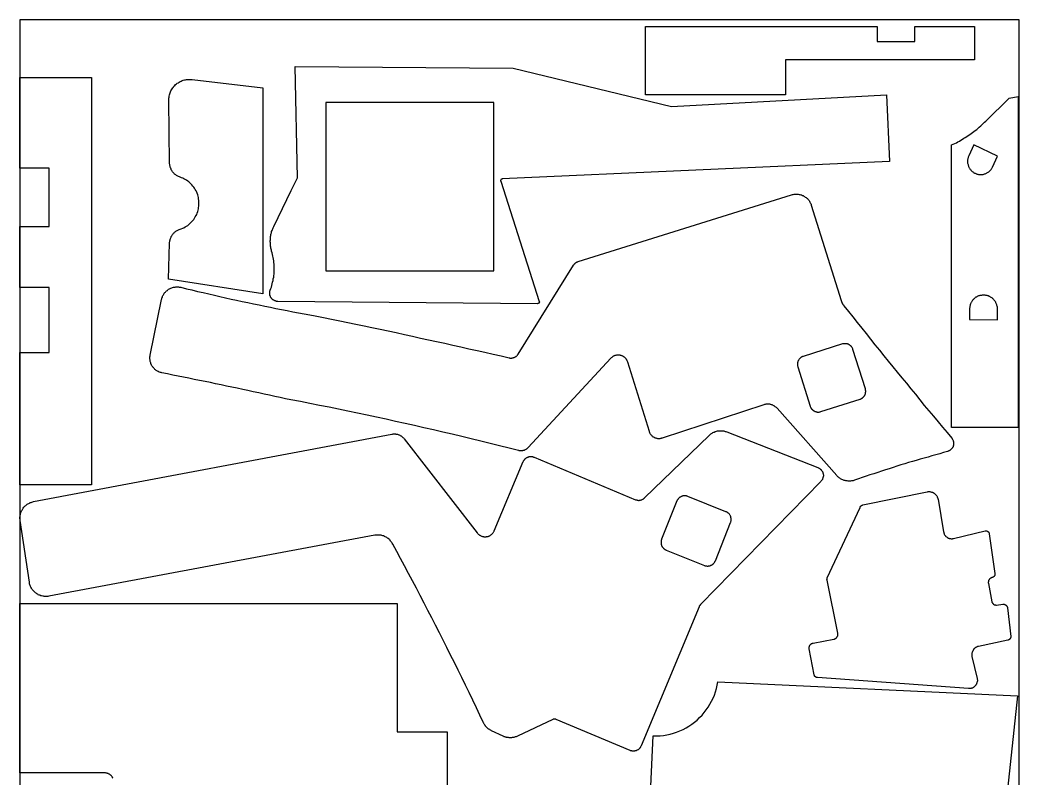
# Model space of a CAD drawing. Header units: metres. Extents: x 0 to 1200, y 0 to 1820.
# Drawn here: x 0 to 1200, y 910 to 1820 of the extents above; entities that cross this region are included whole.
import ezdxf

# ---------------------------------------------------------------- set-up
doc = ezdxf.new("R2010")
doc.units = ezdxf.units.M
for name, color, linetype in [('HOLES', 1, 'Continuous'), ('MATERIAL', 8, 'Continuous'), ('PART_12328', 220, 'Continuous'), ('PART_12330', 90, 'Continuous'), ('PART_12719', 15, 'Continuous'), ('PART_12720', 30, 'Continuous'), ('PART_12721', 6, 'Continuous'), ('PART_12725', 200, 'Continuous'), ('PART_12726', 3, 'Continuous'), ('PART_12727', 1, 'Continuous'), ('PART_13897', 2, 'Continuous'), ('PART_13899', 4, 'Continuous')]:
    doc.layers.add(name, color=color, linetype=linetype)

msp = doc.modelspace()

# ---------------------------------------------------------------- linework, layer by layer
at = {"layer": 'HOLES'}
for points in [[(367.25, 1518.5), (569.25, 1518.5), (569.25, 1720.5), (367.25, 1720.5), (367.25, 1621.01), (367.25, 1518.5)], [(1174.25, 1656.25), (1145.75, 1669.5), (1139.75, 1656.5), (1139.25, 1655.75), (1139, 1655), (1138.75, 1654), (1138.5, 1653.25), (1138.5, 1652.5), (1138.25, 1651.75), (1138.25, 1650.75), (1138.25, 1650), (1138.25, 1649.25), (1138.25, 1648.5), (1138.25, 1647.5), (1138.5, 1646.75), (1138.75, 1646), (1139, 1645.25), (1139.25, 1644.5), (1139.5, 1643.5), (1139.75, 1642.75), (1140.25, 1642.25), (1140.5, 1641.5), (1141, 1640.75), (1141.5, 1640), (1142, 1639.5), (1142.5, 1638.75), (1143.25, 1638.25), (1143.75, 1637.75), (1144.5, 1637.25), (1145.25, 1636.75), (1145.75, 1636.25), (1146.5, 1635.75), (1147.25, 1635.5), (1148, 1635.25), (1148.75, 1634.75), (1149.5, 1634.5), (1150.5, 1634.5), (1151.25, 1634.25), (1152, 1634), (1152.75, 1634), (1153.75, 1634), (1154.5, 1634), (1155.25, 1634), (1156.25, 1634.25), (1157, 1634.25), (1157.75, 1634.5), (1158.5, 1634.75), (1159.25, 1635), (1160, 1635.25), (1160.75, 1635.5), (1161.5, 1636), (1162.25, 1636.5), (1163, 1636.75), (1163.75, 1637.25), (1164.25, 1637.75), (1165, 1638.5), (1165.5, 1639), (1166, 1639.5), (1166.5, 1640.25), (1167, 1641), (1167.5, 1641.75), (1167.75, 1642.25), (1168.25, 1643), (1174.25, 1656.25)], [(1140.5, 1460), (1174, 1459.75), (1174, 1472.5), (1174, 1473.25), (1174, 1474.25), (1174, 1475), (1173.75, 1476), (1173.5, 1476.75), (1173.25, 1477.5), (1173, 1478.5), (1172.75, 1479.25), (1172.25, 1480), (1172, 1480.75), (1171.5, 1481.5), (1171, 1482.25), (1170.5, 1483), (1169.75, 1483.75), (1169.25, 1484.25), (1168.5, 1485), (1168, 1485.5), (1167.25, 1486), (1166.5, 1486.5), (1165.75, 1487), (1165, 1487.5), (1164.25, 1487.75), (1163.5, 1488.25), (1162.5, 1488.5), (1161.75, 1488.75), (1161, 1489), (1160, 1489), (1159.25, 1489.25), (1158.25, 1489.25), (1157.5, 1489.25), (1157.25, 1489.25), (1156.5, 1489.25), (1155.75, 1489.25), (1154.75, 1489), (1154, 1489), (1153, 1488.75), (1152.25, 1488.5), (1151.5, 1488.25), (1150.5, 1488), (1149.75, 1487.5), (1149, 1487), (1148.25, 1486.75), (1147.5, 1486.25), (1146.75, 1485.75), (1146.25, 1485), (1145.5, 1484.5), (1145, 1483.75), (1144.25, 1483.25), (1143.75, 1482.5), (1143.25, 1481.75), (1142.75, 1481), (1142.5, 1480.25), (1142, 1479.5), (1141.75, 1478.75), (1141.5, 1477.75), (1141.25, 1477), (1141, 1476), (1140.75, 1475.25), (1140.75, 1474.5), (1140.5, 1473.5), (1140.5, 1472.75), (1140.5, 1460)], [(1015.5, 1377), (1000.5, 1424), (1000.5, 1424.5), (1000.25, 1425), (1000, 1425.5), (999.75, 1426), (999.5, 1426.5), (999, 1427), (998.75, 1427.5), (998.5, 1427.75), (998, 1428.25), (997.75, 1428.5), (997.25, 1429), (996.75, 1429.25), (996.25, 1429.5), (996, 1429.75), (995.5, 1430), (995, 1430.25), (994.5, 1430.5), (994, 1430.75), (993.25, 1430.75), (992.75, 1431), (992.25, 1431), (991.75, 1431), (991.25, 1431), (990.75, 1431), (990.25, 1431), (989.5, 1431), (989, 1431), (988.5, 1430.75), (988, 1430.75), (940.75, 1415.75), (940.25, 1415.5), (939.75, 1415.5), (939.25, 1415.25), (939, 1415), (938.5, 1414.75), (938, 1414.25), (937.5, 1414), (937.25, 1413.75), (936.75, 1413.25), (936.5, 1413), (936, 1412.5), (935.75, 1412.25), (935.5, 1411.75), (935.25, 1411.25), (935, 1410.75), (934.75, 1410.25), (934.5, 1410), (934.25, 1409.5), (934.25, 1409), (934, 1408.5), (934, 1407.75), (934, 1407.25), (933.75, 1406.75), (933.75, 1406.25), (933.75, 1405.75), (933.75, 1405.25), (934, 1404.75), (934, 1404.25), (934.25, 1403.75), (934.25, 1403.25), (949.25, 1356), (949.25, 1355.5), (949.5, 1355), (949.75, 1354.5), (950, 1354), (950.25, 1353.5), (950.5, 1353), (951, 1352.75), (951.25, 1352.25), (951.75, 1352), (952, 1351.5), (952.5, 1351.25), (953, 1350.75), (953.25, 1350.5), (953.75, 1350.25), (954.25, 1350), (954.75, 1349.75), (955.25, 1349.5), (955.75, 1349.5), (956.25, 1349.25), (957, 1349.25), (957.5, 1349), (958, 1349), (958.5, 1349), (959, 1349), (959.5, 1349), (960, 1349), (960.75, 1349.25), (961.25, 1349.25), (961.75, 1349.5), (1009, 1364.25), (1009.5, 1364.5), (1010, 1364.75), (1010.25, 1365), (1010.75, 1365.25), (1011.25, 1365.5), (1011.75, 1365.75), (1012.25, 1366), (1012.5, 1366.5), (1013, 1366.75), (1013.25, 1367.25), (1013.5, 1367.5), (1014, 1368), (1014.25, 1368.25), (1014.5, 1368.75), (1014.75, 1369.25), (1015, 1369.75), (1015.25, 1370.25), (1015.5, 1370.75), (1015.5, 1371.25), (1015.75, 1371.75), (1015.75, 1372.25), (1015.75, 1372.75), (1016, 1373.25), (1016, 1373.75), (1016, 1374.25), (1015.75, 1374.75), (1015.75, 1375.25), (1015.75, 1376), (1015.5, 1376.5), (1015.5, 1377)], [(848, 1229.25), (802, 1247.75), (801.5, 1248), (801, 1248), (800.5, 1248.25), (800, 1248.25), (799.5, 1248.25), (799, 1248.5), (798.25, 1248.5), (797.75, 1248.5), (797.25, 1248.25), (796.75, 1248.25), (796.25, 1248.25), (795.75, 1248), (795.25, 1248), (794.75, 1247.75), (794.25, 1247.5), (793.75, 1247.25), (793.25, 1247), (792.75, 1246.75), (792.25, 1246.5), (791.75, 1246), (791.5, 1245.75), (791, 1245.25), (790.75, 1245), (790.5, 1244.5), (790, 1244), (789.75, 1243.5), (789.5, 1243.25), (789.25, 1242.75), (789, 1242.25), (770.75, 1196.25), (770.5, 1195.75), (770.25, 1195.25), (770.25, 1194.75), (770, 1194.25), (770, 1193.75), (770, 1193.25), (770, 1192.5), (770, 1192), (770, 1191.5), (770, 1191), (770.25, 1190.5), (770.25, 1190), (770.5, 1189.5), (770.5, 1189), (770.75, 1188.5), (771, 1188), (771.25, 1187.5), (771.5, 1187.25), (771.75, 1186.75), (772, 1186.25), (772.5, 1186), (772.75, 1185.5), (773.25, 1185.25), (773.5, 1184.75), (774, 1184.5), (774.5, 1184.25), (774.75, 1184), (775.25, 1183.5), (775.75, 1183.5), (776.25, 1183.25), (822.25, 1164.75), (822.75, 1164.5), (823.25, 1164.5), (823.75, 1164.25), (824.25, 1164.25), (824.75, 1164.25), (825.25, 1164), (826, 1164), (826.5, 1164), (827, 1164.25), (827.5, 1164.25), (828, 1164.25), (828.5, 1164.5), (829, 1164.5), (829.5, 1164.75), (830, 1165), (830.5, 1165.25), (831, 1165.5), (831.5, 1165.75), (832, 1166), (832.5, 1166.5), (832.75, 1166.75), (833.25, 1167.25), (833.5, 1167.5), (833.75, 1168), (834.25, 1168.5), (834.5, 1169), (834.75, 1169.5), (835, 1170), (835.25, 1170.5), (853.5, 1216.25), (853.75, 1216.75), (854, 1217.25), (854, 1217.75), (854.25, 1218.25), (854.25, 1218.75), (854.25, 1219.5), (854.25, 1220), (854.25, 1220.5), (854.25, 1221), (854.25, 1221.5), (854, 1222), (854, 1222.5), (853.75, 1223), (853.75, 1223.5), (853.5, 1224), (853.25, 1224.5), (853, 1225), (852.75, 1225.5), (852.5, 1225.75), (852.25, 1226.25), (851.75, 1226.75), (851.5, 1227), (851, 1227.5), (850.75, 1227.75), (850.25, 1228), (849.75, 1228.25), (849.5, 1228.75), (849, 1229), (848.5, 1229.25), (848, 1229.25)]]:
    msp.add_lwpolyline(points, close=True, dxfattribs=at)
at = {"layer": 'MATERIAL'}
msp.add_lwpolyline([(0, 0), (1200, 0), (1200, 1819.5), (0, 1819.5)], close=True, dxfattribs=at)
at = {"layer": 'PART_12328'}
msp.add_lwpolyline([(1199, 1727.75), (1199, 1330.5), (1119, 1330.5), (1119, 1669.5), (1121, 1670.5), (1122.75, 1671.25), (1124.75, 1672.25), (1126.5, 1673.25), (1128.5, 1674.25), (1130.25, 1675.25), (1132, 1676.5), (1133.75, 1677.5), (1135.5, 1678.5), (1137.25, 1679.75), (1139, 1681), (1140.75, 1682), (1142.5, 1683.25), (1144.25, 1684.5), (1145.75, 1685.75), (1147.5, 1687), (1149.25, 1688.25), (1150.75, 1689.75), (1152.25, 1691), (1154, 1692.5), (1155.5, 1693.75), (1157, 1695.25), (1158.5, 1696.75), (1160, 1698), (1188.25, 1725.75), (1199, 1727.75)], close=True, dxfattribs=at)
at = {"layer": 'PART_12330'}
msp.add_lwpolyline([(982.25, 1083.5), (969.5, 1147), (969.5, 1147.25), (969.5, 1147.5), (969.5, 1147.75), (969.25, 1148), (969.25, 1148.25), (969.5, 1148.25), (969.5, 1148.5), (969.5, 1148.75), (969.5, 1149), (969.5, 1149.25), (969.5, 1149.5), (969.75, 1149.5), (969.75, 1149.75), (969.75, 1150), (1009, 1234.5), (1009, 1234.75), (1009, 1235), (1009.25, 1235.25), (1009.5, 1235.5), (1009.75, 1235.75), (1009.75, 1236), (1010, 1236), (1010, 1236.25), (1010.25, 1236.25), (1010.25, 1236.5), (1010.5, 1236.5), (1010.75, 1236.75), (1011, 1237), (1011.25, 1237), (1011.5, 1237.25), (1011.75, 1237.25), (1012, 1237.25), (1012.25, 1237.5), (1012.5, 1237.5), (1089.5, 1253.25), (1090.25, 1253.25), (1090.75, 1253.5), (1091.25, 1253.5), (1092, 1253.5), (1092.5, 1253.5), (1093, 1253.5), (1093.75, 1253.25), (1094.25, 1253.25), (1094.75, 1253), (1095.5, 1252.75), (1096, 1252.75), (1096.5, 1252.5), (1097, 1252.25), (1097.5, 1251.75), (1098, 1251.5), (1098.5, 1251.25), (1099, 1250.75), (1099.25, 1250.5), (1099.75, 1250), (1100.25, 1249.5), (1100.5, 1249.25), (1101, 1248.75), (1101.25, 1248.25), (1101.5, 1247.75), (1101.75, 1247), (1102, 1246.5), (1102.25, 1246), (1102.5, 1245.5), (1102.5, 1245), (1102.75, 1244.25), (1109.25, 1205.25), (1109.5, 1204.75), (1109.5, 1204), (1109.75, 1203.5), (1110, 1203), (1110, 1202.75), (1110.25, 1202.25), (1110.5, 1201.75), (1111, 1201.25), (1111.25, 1200.75), (1111.5, 1200.5), (1111.75, 1200), (1112.25, 1199.75), (1112.75, 1199.25), (1113, 1199), (1113.5, 1198.75), (1114, 1198.25), (1114.25, 1198), (1114.75, 1197.75), (1115.25, 1197.5), (1115.75, 1197.5), (1116.25, 1197.25), (1116.75, 1197), (1117.25, 1197), (1117.75, 1197), (1118.5, 1196.75), (1119, 1196.75), (1119.5, 1196.75), (1120, 1196.75), (1120.5, 1197), (1121, 1197), (1121.5, 1197), (1159.25, 1206.25), (1159.5, 1206.25), (1159.75, 1206.25), (1160, 1206.25), (1160.25, 1206.25), (1160.5, 1206.25), (1160.75, 1206.25), (1161, 1206.25), (1161.25, 1206.25), (1161.5, 1206.25), (1161.75, 1206), (1162, 1206), (1162.25, 1205.75), (1162.5, 1205.75), (1162.75, 1205.5), (1163, 1205.25), (1163.25, 1205.25), (1163.25, 1205), (1163.5, 1204.75), (1163.75, 1204.5), (1163.75, 1204.25), (1164, 1204), (1164, 1203.75), (1164, 1203.5), (1164.25, 1203.25), (1164.25, 1203), (1164.25, 1202.75), (1171, 1155), (1171, 1154.75), (1171, 1154.5), (1171, 1154.25), (1171, 1154), (1171, 1153.75), (1171, 1153.5), (1171, 1153.25), (1170.75, 1153), (1170.75, 1152.75), (1170.5, 1152.5), (1170.5, 1152.25), (1170.25, 1152), (1170, 1151.75), (1170, 1151.5), (1169.75, 1151.5), (1169.75, 1151.25), (1169.5, 1151.25), (1169.25, 1151), (1169, 1150.75), (1168.75, 1150.75), (1168.5, 1150.75), (1168.25, 1150.5), (1167.25, 1150.25), (1166.75, 1150), (1166.5, 1150), (1166.25, 1149.75), (1166, 1149.75), (1165.75, 1149.5), (1165.5, 1149.25), (1165.25, 1149), (1165, 1148.75), (1164.75, 1148.75), (1164.5, 1148.5), (1164.25, 1148.25), (1164.25, 1148), (1164, 1147.75), (1163.75, 1147.25), (1163.75, 1147), (1163.5, 1146.75), (1163.5, 1146.5), (1163.25, 1146.25), (1163.25, 1146), (1163.25, 1145.5), (1163.25, 1145.25), (1163, 1145), (1163, 1144.5), (1163, 1144.25), (1163, 1144), (1163.25, 1143.75), (1163.25, 1143.25), (1167.5, 1121.25), (1167.5, 1121), (1167.5, 1120.75), (1167.75, 1120.5), (1167.75, 1120.25), (1168, 1120), (1168, 1119.75), (1168.25, 1119.75), (1168.25, 1119.5), (1168.5, 1119.25), (1168.75, 1119), (1168.75, 1118.75), (1169, 1118.5), (1169.25, 1118.5), (1169.5, 1118.25), (1169.75, 1118), (1170, 1118), (1170.25, 1117.75), (1170.5, 1117.75), (1170.75, 1117.75), (1171, 1117.5), (1171.25, 1117.5), (1171.5, 1117.5), (1171.75, 1117.5), (1172, 1117.25), (1172.25, 1117.25), (1172.5, 1117.25), (1172.75, 1117.25), (1173, 1117.25), (1180.5, 1118.25), (1180.75, 1118.25), (1181, 1118.25), (1181.25, 1118.25), (1181.5, 1118.25), (1181.75, 1118.25), (1182, 1118.25), (1182.25, 1118.25), (1182.5, 1118.25), (1182.75, 1118), (1183, 1118), (1183.25, 1117.75), (1183.5, 1117.75), (1183.75, 1117.5), (1184, 1117.5), (1184.25, 1117.25), (1184.5, 1117.25), (1184.5, 1117), (1184.75, 1116.75), (1185, 1116.5), (1185, 1116.25), (1185.25, 1116.25), (1185.5, 1116), (1185.5, 1115.75), (1185.75, 1115.5), (1185.75, 1115.25), (1185.75, 1115), (1186, 1114.75), (1186, 1114.5), (1186, 1114.25), (1186, 1114), (1190, 1079.75), (1190, 1079.5), (1190, 1079.25), (1190, 1079), (1190, 1078.75), (1190, 1078.5), (1189.75, 1078.25), (1189.75, 1078), (1189.75, 1077.75), (1189.75, 1077.5), (1189.5, 1077.5), (1189.5, 1077.25), (1189.25, 1077), (1189.25, 1076.75), (1189, 1076.75), (1189, 1076.5), (1188.75, 1076.25), (1188.5, 1076), (1188.25, 1076), (1188.25, 1075.75), (1188, 1075.75), (1187.75, 1075.75), (1187.5, 1075.5), (1187.25, 1075.5), (1187, 1075.25), (1186.75, 1075.25), (1151.25, 1067.75), (1150.75, 1067.5), (1150.25, 1067.5), (1149.75, 1067.25), (1149.25, 1067), (1148.75, 1066.75), (1148.25, 1066.5), (1147.75, 1066.25), (1147.5, 1066), (1147, 1065.75), (1146.5, 1065.25), (1146.25, 1065), (1145.75, 1064.5), (1145.5, 1064.25), (1145.25, 1063.75), (1145, 1063.25), (1144.75, 1062.75), (1144.5, 1062.25), (1144.25, 1061.75), (1144, 1061.25), (1143.75, 1060.75), (1143.75, 1060.25), (1143.5, 1059.75), (1143.5, 1059.25), (1143.5, 1058.75), (1143.25, 1058.25), (1143.25, 1057.75), (1143.25, 1057.25), (1143.5, 1056.75), (1143.5, 1056.25), (1143.5, 1055.75), (1149.75, 1029.25), (1149.75, 1028.75), (1149.75, 1028.25), (1150, 1027.75), (1150, 1027), (1150, 1026.5), (1150, 1026), (1149.75, 1025.5), (1149.75, 1025), (1149.5, 1024.5), (1149.5, 1024), (1149.25, 1023.5), (1149, 1023), (1148.75, 1022.5), (1148.5, 1022), (1148.25, 1021.5), (1148, 1021), (1147.75, 1020.75), (1147.25, 1020.25), (1147, 1020), (1146.5, 1019.5), (1146.25, 1019.25), (1145.75, 1018.75), (1145.25, 1018.5), (1144.75, 1018.25), (1144.5, 1018), (1144, 1017.75), (1143.5, 1017.5), (1143, 1017.5), (1142.5, 1017.25), (1141.75, 1017.25), (1141.25, 1017), (1140.75, 1017), (1140.25, 1017), (1139.75, 1017), (1139.25, 1017), (957.75, 1030.25), (957.5, 1030.25), (957.25, 1030.25), (957, 1030.5), (956.75, 1030.5), (956.5, 1030.5), (956.25, 1030.75), (956, 1030.75), (955.75, 1031), (955.5, 1031), (955.5, 1031.25), (955.25, 1031.25), (955, 1031.5), (954.75, 1031.75), (954.75, 1032), (954.5, 1032), (954.5, 1032.25), (954.25, 1032.5), (954.25, 1032.75), (954.25, 1033), (954, 1033), (954, 1033.25), (954, 1033.5), (948, 1064.75), (948, 1065), (948, 1065.25), (948, 1065.5), (948, 1066), (948, 1066.25), (948, 1066.5), (948, 1066.75), (948, 1067.25), (948.25, 1067.5), (948.25, 1067.75), (948.25, 1068), (948.5, 1068.25), (948.75, 1068.75), (948.75, 1069), (949, 1069.25), (949.25, 1069.5), (949.25, 1069.75), (949.5, 1070), (949.75, 1070.25), (950, 1070.25), (950.25, 1070.5), (950.5, 1070.75), (950.75, 1071), (951, 1071), (951.25, 1071.25), (951.5, 1071.25), (952, 1071.5), (952.25, 1071.5), (952.5, 1071.5), (952.75, 1071.75), (977.5, 1076.5), (978, 1076.5), (978.25, 1076.5), (978.5, 1076.75), (978.75, 1076.75), (979, 1077), (979.25, 1077), (979.75, 1077.25), (980, 1077.25), (980.25, 1077.5), (980.5, 1077.75), (980.75, 1078), (980.75, 1078.25), (981, 1078.5), (981.25, 1078.75), (981.5, 1079), (981.5, 1079.25), (981.75, 1079.5), (982, 1079.75), (982, 1080), (982.25, 1080.25), (982.25, 1080.75), (982.25, 1081), (982.5, 1081.25), (982.5, 1081.5), (982.5, 1082), (982.5, 1082.25), (982.5, 1082.5), (982.5, 1082.75), (982.5, 1083.25), (982.25, 1083.5)], close=True, dxfattribs=at)
at = {"layer": 'PART_12719'}
msp.add_lwpolyline([(291.75, 1738.25), (291.75, 1491), (178.5, 1508.25), (179.75, 1551.75), (179.75, 1552.75), (180, 1553.5), (180, 1554.5), (180.25, 1555.5), (180.5, 1556.25), (180.75, 1557.25), (181, 1558), (181.5, 1559), (181.75, 1559.75), (182.25, 1560.5), (182.75, 1561.25), (183.25, 1562), (184, 1562.75), (184.5, 1563.5), (185.25, 1564.25), (185.75, 1564.75), (186.5, 1565.25), (187.25, 1566), (188, 1566.5), (188.75, 1567), (189.75, 1567.25), (190.5, 1567.75), (191.25, 1568), (192.25, 1568.5), (193.75, 1569), (195.5, 1569.75), (197, 1570.25), (198.5, 1571.25), (200, 1572), (201.5, 1573), (202.75, 1574), (204, 1575.25), (205.25, 1576.5), (206.5, 1577.75), (207.75, 1579), (208.75, 1580.25), (209.75, 1581.75), (210.5, 1583.25), (211.5, 1584.75), (212.25, 1586.25), (212.75, 1587.75), (213.5, 1589.5), (214, 1591.25), (214.25, 1592.75), (214.5, 1594.5), (214.75, 1596.25), (215, 1598), (215, 1599.75), (215, 1601.5), (214.75, 1603), (214.5, 1604.75), (214.25, 1606.5), (214, 1608.25), (213.5, 1609.75), (212.75, 1611.5), (212.25, 1613), (211.5, 1614.5), (210.5, 1616), (209.75, 1617.5), (208.75, 1619), (207.75, 1620.25), (206.5, 1621.75), (205.25, 1623), (204, 1624), (202.75, 1625.25), (201.5, 1626.25), (200, 1627.25), (198.5, 1628.25), (197, 1629), (195.5, 1629.75), (194, 1630.25), (192.25, 1631), (191.5, 1631.25), (190.5, 1631.5), (189.75, 1632), (188.75, 1632.5), (188, 1633), (187.25, 1633.5), (186.5, 1634), (185.75, 1634.5), (185.25, 1635.25), (184.5, 1636), (184, 1636.5), (183.25, 1637.25), (182.75, 1638), (182.25, 1639), (181.75, 1639.75), (181.5, 1640.5), (181, 1641.5), (180.75, 1642.25), (180.5, 1643.25), (180.25, 1644), (180, 1645), (180, 1646), (179.75, 1646.75), (179.75, 1647.75), (178.75, 1723), (178.75, 1724.25), (178.75, 1725.75), (179, 1727), (179.25, 1728.25), (179.5, 1729.5), (180, 1730.75), (180.25, 1732), (180.75, 1733.25), (181.25, 1734.5), (182, 1735.75), (182.75, 1736.75), (183.5, 1738), (184.25, 1739), (185, 1740), (186, 1741), (187, 1742), (188, 1742.75), (189, 1743.5), (190.25, 1744.25), (191.25, 1745), (192.5, 1745.75), (193.75, 1746.25), (194.75, 1746.75), (196, 1747.25), (197.5, 1747.5), (198.75, 1747.75), (200, 1748), (201.25, 1748.25), (202.75, 1748.25), (204, 1748.25), (205.25, 1748.25), (206.75, 1748.25), (291.75, 1738.25)], close=True, dxfattribs=at)
at = {"layer": 'PART_12720'}
msp.add_lwpolyline([(754, 822.25), (760.75, 960.25), (764.75, 960.25), (769, 960.5), (773, 960.75), (777, 961.5), (781, 962.5), (785, 963.5), (788.75, 964.75), (792.75, 966.25), (796.5, 968), (800, 970), (803.5, 972), (807, 974.25), (810.25, 976.75), (813.25, 979.25), (816.25, 982.25), (819.25, 985), (821.75, 988.25), (824.25, 991.5), (826.75, 994.75), (828.75, 998.25), (830.75, 1002), (832.5, 1005.5), (834.25, 1009.25), (835.5, 1013.25), (836.75, 1017.25), (837.5, 1021.25), (838.25, 1025.25), (1198.25, 1008.5), (1170.5, 750)], dxfattribs=at)
at = {"layer": 'PART_12721'}
msp.add_lwpolyline([(330.5, 1763.5), (592.25, 1761.5), (782.5, 1715.5), (1041, 1729.75), (1044.5, 1649.5), (579.25, 1628.75), (579, 1628.75), (579, 1628.5), (578.75, 1628.5), (578.5, 1628.5), (578.25, 1628.5), (578.25, 1628.25), (578, 1628.25), (578, 1628), (577.75, 1628), (577.75, 1627.75), (577.5, 1627.75), (577.5, 1627.5), (577.5, 1627.25), (577.25, 1627), (577.25, 1626.75), (577.25, 1626.5), (577.25, 1626.25), (577.5, 1626.25), (577.5, 1626), (623.75, 1481.75), (623.75, 1481.5), (624, 1481.25), (624, 1481), (623.75, 1481), (623.75, 1480.75), (623.75, 1480.5), (623.75, 1480.25), (623.5, 1480), (623.5, 1479.75), (623.25, 1479.75), (623.25, 1479.5), (623, 1479.5), (622.75, 1479.5), (622.75, 1479.25), (622.5, 1479.25), (622.25, 1479.25), (622, 1479.25), (621.75, 1479), (309.75, 1481.75), (309.25, 1481.75), (308.75, 1481.75), (308.25, 1481.75), (307.75, 1482), (307.25, 1482), (306.75, 1482.25), (306.25, 1482.5), (305.75, 1482.75), (305.25, 1483), (304.75, 1483.25), (304.25, 1483.5), (303.75, 1483.75), (303.5, 1484), (303, 1484.5), (302.75, 1484.75), (302.25, 1485.25), (302, 1485.75), (301.75, 1486), (301.25, 1486.5), (301, 1487), (300.75, 1487.5), (300.75, 1488), (300.5, 1488.5), (300.25, 1489), (300.25, 1489.5), (300, 1490), (300, 1490.5), (300, 1491), (300, 1491.75), (300, 1492.25), (300, 1492.75), (300, 1493.25), (300.25, 1493.75), (300.25, 1494.25), (300.5, 1494.75), (300.5, 1495.25), (301.25, 1497.25), (302, 1499), (302.5, 1501), (303, 1503), (303.5, 1504.75), (304, 1506.75), (304.25, 1508.75), (304.75, 1510.75), (305, 1512.75), (305.25, 1514.5), (305.25, 1516.5), (305.5, 1518.5), (305.5, 1520.5), (305.5, 1522.5), (305.5, 1524.5), (305.25, 1526.5), (305, 1528.5), (304.75, 1530.5), (304.5, 1532.5), (304.25, 1534.5), (303.75, 1536.25), (303.5, 1538.25), (303, 1540.25), (302.25, 1542.25), (302, 1543.25), (301.75, 1544.5), (301.5, 1545.75), (301.25, 1547), (301, 1548.25), (300.75, 1549.5), (300.75, 1550.75), (300.75, 1552), (300.5, 1553.25), (300.5, 1554.5), (300.75, 1555.75), (300.75, 1557), (300.75, 1558.25), (301, 1559.5), (301.25, 1560.75), (301.5, 1562), (301.75, 1563.25), (302, 1564.25), (302.25, 1565.5), (302.75, 1566.75), (303.25, 1568), (303.75, 1569), (304.25, 1570.25), (304.75, 1571.5), (325.81, 1614.74), (333.25, 1630), (330.5, 1763.5)], close=True, dxfattribs=at)
at = {"layer": 'PART_12725'}
msp.add_lwpolyline([(86, 1261.5), (0, 1261.5), (0, 1420.5), (35, 1420.5), (35, 1498.5), (0, 1498.5), (0, 1571.5), (35, 1571.5), (35, 1641.5), (0, 1641.5), (0, 1750.5), (86, 1750.5), (86, 1261.5)], close=True, dxfattribs=at)
at = {"layer": 'PART_12726'}
msp.add_lwpolyline([(919.5, 1729.5), (751.5, 1729.5), (751.5, 1811.5), (1029.5, 1811.5), (1029.5, 1793.5), (1075, 1793.5), (1075, 1811.5), (1146.5, 1811.5), (1146.5, 1771.5), (919.5, 1771.5), (919.5, 1729.5)], close=True, dxfattribs=at)
at = {"layer": 'PART_12727'}
msp.add_lwpolyline([(111.75, 909.5), (111.25, 910), (111, 910.75), (110.75, 911.25), (110.25, 911.75), (109.75, 912.25), (109.5, 912.5), (109, 913), (108.5, 913.5), (108, 913.75), (107.5, 914.25), (107, 914.5), (106.5, 914.75), (105.75, 915), (105.25, 915.25), (104.75, 915.5), (104, 915.75), (103.5, 915.75), (102.75, 916), (102.25, 916), (101.5, 916), (101, 916), (0, 916), (0, 916), (0, 1119), (453, 1119), (453, 965), (513, 965), (513, 851)], dxfattribs=at)
at = {"layer": 'PART_13897'}
msp.add_lwpolyline([(849, 1325.25), (958.5, 1282.25), (959, 1282), (959.5, 1281.75), (960, 1281.5), (960.5, 1281.25), (961, 1280.75), (961.25, 1280.5), (961.75, 1280.25), (962, 1279.75), (962.5, 1279.5), (962.75, 1279), (963, 1278.5), (963.5, 1278.25), (963.75, 1277.75), (964, 1277.25), (964.25, 1276.75), (964.25, 1276.25), (964.5, 1275.75), (964.75, 1275.25), (964.75, 1274.75), (964.75, 1274.25), (965, 1273.75), (965, 1273), (965, 1272.5), (965, 1272), (964.75, 1271.5), (964.75, 1271), (964.5, 1270.5), (964.5, 1270), (964.25, 1269.5), (964, 1269), (964, 1268.5), (963.75, 1268), (963.5, 1267.5), (963, 1267), (962.75, 1266.75), (962.5, 1266.25), (962, 1265.75), (817.75, 1118.25), (817.5, 1118), (817.25, 1117.75), (817.25, 1117.5), (817, 1117.5), (817, 1117.25), (816.75, 1117), (816.5, 1116.75), (816.5, 1116.5), (816.25, 1116.5), (816.25, 1116.25), (816, 1116), (816, 1115.75), (816, 1115.5), (815.75, 1115.5), (815.75, 1115.25), (746, 948.25), (745.75, 947.75), (745.5, 947.25), (745.25, 946.75), (745, 946.25), (744.75, 946), (744.25, 945.5), (744, 945), (743.75, 944.75), (743.25, 944.5), (742.75, 944), (742.5, 943.75), (742, 943.5), (741.5, 943.25), (741, 943), (740.5, 942.75), (740, 942.5), (739.5, 942.5), (739, 942.25), (738.5, 942.25), (738, 942), (737.5, 942), (737, 942), (736.5, 942), (736, 942), (735.5, 942), (735, 942.25), (734.5, 942.25), (734, 942.5), (733.5, 942.5), (733, 942.75), (644, 980), (643.75, 980.25), (643.5, 980.25), (643.25, 980.25), (643, 980.25), (642.75, 980.5), (642.5, 980.5), (642.25, 980.5), (642, 980.5), (641.75, 980.5), (641.5, 980.5), (641.25, 980.5), (641, 980.25), (640.75, 980.25), (640.5, 980.25), (640.25, 980), (640, 980), (597.5, 960), (596.75, 959.75), (596, 959.25), (595.5, 959), (594.75, 959), (594, 958.75), (593.25, 958.5), (592.5, 958.25), (592, 958.25), (591.25, 958.25), (590.5, 958), (589.75, 958), (589, 958), (588.25, 958), (587.5, 958), (586.75, 958.25), (586, 958.25), (585.25, 958.25), (584.5, 958.5), (584, 958.75), (583.25, 958.75), (582.5, 959), (581.75, 959.25), (581.25, 959.5), (580.5, 960), (566.5, 966.5), (566, 966.75), (565.5, 967), (565, 967.25), (564.5, 967.5), (564, 967.75), (563.5, 968.25), (563, 968.5), (562.5, 968.75), (562, 969.25), (561.75, 969.5), (561.25, 970), (560.75, 970.25), (560.5, 970.75), (560, 971.25), (559.75, 971.75), (559.25, 972), (559, 972.5), (558.5, 973), (558.25, 973.5), (558, 974), (557.75, 974.5), (557.25, 975), (557, 975.5), (556.75, 976), (552.5, 985), (548.25, 994), (543.75, 1003.25), (539.5, 1012.25), (535, 1021.25), (530.75, 1030.25), (526.25, 1039.25), (521.75, 1048.25), (517.25, 1057.25), (512.75, 1066.25), (508.25, 1075.25), (503.75, 1084), (499.25, 1093), (494.75, 1102), (490, 1110.75), (485.5, 1119.75), (480.75, 1128.75), (476.25, 1137.5), (471.5, 1146.5), (466.75, 1155.25), (462, 1164.25), (457.25, 1173), (452.5, 1181.75), (447.75, 1190.5), (447.25, 1191.5), (446.75, 1192.5), (446, 1193.25), (445.25, 1194), (444.75, 1195), (444, 1195.75), (443.25, 1196.5), (442.25, 1197), (441.5, 1197.75), (440.5, 1198.25), (439.75, 1198.75), (438.75, 1199.25), (437.75, 1199.75), (436.75, 1200.25), (435.75, 1200.5), (434.75, 1200.75), (433.75, 1201), (432.75, 1201.25), (431.5, 1201.25), (430.5, 1201.25), (429.5, 1201.25), (428.5, 1201.25), (427.5, 1201.25), (426.25, 1201), (34.75, 1128), (33.5, 1127.75), (32.5, 1127.75), (31.5, 1127.75), (30.25, 1127.75), (29.25, 1127.75), (28.25, 1128), (27.25, 1128), (26, 1128.25), (25, 1128.5), (24, 1129), (23, 1129.25), (22, 1129.75), (21.25, 1130.25), (20.25, 1130.75), (19.25, 1131.5), (18.5, 1132), (17.75, 1132.75), (17, 1133.5), (16.25, 1134.25), (15.5, 1135), (14.75, 1136), (14.25, 1136.75), (13.75, 1137.75), (13, 1138.75), (12.75, 1139.75), (12.25, 1140.75), (12, 1141.75), (11.5, 1142.75), (11.25, 1143.75), (11.25, 1144.75), (0.25, 1218.75), (0.25, 1220), (0, 1221), (0, 1222), (0, 1223), (0.25, 1224.25), (0.25, 1225.25), (0.5, 1226.25), (0.75, 1227.25), (1, 1228.25), (1.5, 1229.25), (2, 1230.25), (2.5, 1231.25), (3, 1232), (3.5, 1233), (4, 1233.75), (4.75, 1234.75), (5.5, 1235.5), (6.25, 1236.25), (7, 1237), (7.75, 1237.5), (8.5, 1238.25), (9.5, 1238.75), (10.5, 1239.25), (11.25, 1239.75), (12.25, 1240.25), (13.25, 1240.5), (14.25, 1241), (15.25, 1241.25), (16.25, 1241.5), (446.75, 1322.5), (447.5, 1322.5), (448.25, 1322.75), (448.75, 1322.75), (449.5, 1322.75), (450.25, 1322.75), (451, 1322.75), (451.5, 1322.5), (452.25, 1322.5), (453, 1322.25), (453.5, 1322.25), (454.25, 1322), (455, 1321.75), (455.5, 1321.5), (456.25, 1321.25), (456.75, 1321), (457.5, 1320.5), (458, 1320.25), (458.5, 1319.75), (459, 1319.5), (459.5, 1319), (460, 1318.5), (460.5, 1318), (461, 1317.5), (461.5, 1317), (549.25, 1204), (549.5, 1203.5), (550, 1203), (550.5, 1202.5), (551, 1202), (551.5, 1201.75), (552, 1201.25), (552.5, 1201), (553, 1200.75), (553.75, 1200.25), (554.25, 1200), (554.75, 1200), (555.5, 1199.75), (556, 1199.5), (556.75, 1199.5), (557.25, 1199.25), (558, 1199.25), (558.5, 1199.25), (559.25, 1199.25), (560, 1199.25), (560.5, 1199.5), (561.25, 1199.5), (561.75, 1199.75), (562.5, 1199.75), (563, 1200), (563.5, 1200.25), (564.25, 1200.5), (564.75, 1201), (565.25, 1201.25), (565.75, 1201.75), (566.25, 1202), (566.75, 1202.5), (567.25, 1203), (567.75, 1203.25), (568, 1203.75), (568.5, 1204.5), (568.75, 1205), (569.25, 1205.5), (569.5, 1206), (569.75, 1206.5), (604.5, 1289.5), (604.75, 1290), (605, 1290.5), (605.25, 1291), (605.5, 1291.5), (606, 1291.75), (606.25, 1292.25), (606.5, 1292.75), (607, 1293), (607.5, 1293.25), (607.75, 1293.75), (608.25, 1294), (608.75, 1294.25), (609.25, 1294.5), (609.75, 1294.75), (610.25, 1295), (610.75, 1295.25), (611.25, 1295.25), (611.75, 1295.5), (612.25, 1295.5), (612.75, 1295.5), (613.5, 1295.5), (614, 1295.75), (614.5, 1295.5), (615, 1295.5), (615.5, 1295.5), (616, 1295.25), (616.5, 1295.25), (617, 1295), (617.5, 1294.75), (739.5, 1243.75), (740, 1243.75), (740.25, 1243.5), (740.75, 1243.5), (741.25, 1243.25), (741.75, 1243.25), (742.25, 1243.25), (742.75, 1243), (743.25, 1243), (743.75, 1243), (744.25, 1243.25), (744.75, 1243.25), (745.25, 1243.25), (745.5, 1243.25), (746, 1243.5), (746.5, 1243.75), (747, 1243.75), (747.5, 1244), (748, 1244.25), (748.25, 1244.5), (748.75, 1244.75), (749.25, 1245), (749.5, 1245.25), (750, 1245.5), (750.25, 1246), (827.75, 1321), (828.5, 1321.5), (829.25, 1322.25), (830, 1322.75), (830.75, 1323.25), (831.5, 1323.75), (832.25, 1324.25), (833.25, 1324.75), (834, 1325), (835, 1325.5), (835.75, 1325.75), (836.75, 1326), (837.75, 1326.25), (838.75, 1326.25), (839.5, 1326.5), (840.5, 1326.5), (841.5, 1326.5), (842.5, 1326.5), (843.5, 1326.5), (844.25, 1326.5), (845.25, 1326.25), (846.25, 1326), (847, 1325.75), (848, 1325.5), (849, 1325.25)], close=True, dxfattribs=at)
at = {"layer": 'PART_13899'}
msp.add_lwpolyline([(598.75, 1302.75), (587.5, 1305.5), (576, 1308.5), (564.75, 1311.25), (553.5, 1314), (542, 1316.75), (530.75, 1319.5), (519.25, 1322.25), (508, 1324.75), (496.75, 1327.5), (485.25, 1330), (474, 1332.75), (462.5, 1335.25), (451, 1337.75), (439.75, 1340.25), (428.25, 1342.75), (417, 1345.25), (405.5, 1347.5), (394, 1350), (382.75, 1352.25), (371.25, 1354.75), (359.75, 1357), (348.25, 1359.25), (337, 1361.5), (325.5, 1363.75), (319, 1365), (312.5, 1366.5), (306, 1367.75), (299.75, 1369.25), (293.25, 1370.5), (286.75, 1372), (280.25, 1373.25), (273.75, 1374.75), (267.5, 1376), (261, 1377.5), (254.5, 1378.75), (248, 1380), (241.5, 1381.5), (235, 1382.75), (228.75, 1384.25), (222.25, 1385.5), (215.75, 1386.75), (209.25, 1388), (202.75, 1389.5), (196.25, 1390.75), (190, 1392), (183.5, 1393.25), (177, 1394.75), (170.5, 1396), (169.5, 1396.25), (168.75, 1396.5), (167.75, 1396.75), (167, 1397), (166, 1397.5), (165.25, 1398), (164.5, 1398.5), (163.5, 1399), (162.75, 1399.5), (162, 1400), (161.5, 1400.75), (160.75, 1401.5), (160.25, 1402.25), (159.5, 1403), (159, 1403.75), (158.5, 1404.5), (158, 1405.25), (157.75, 1406.25), (157.25, 1407), (157, 1408), (156.75, 1408.75), (156.5, 1409.75), (156.25, 1410.75), (156.25, 1411.5), (156, 1412.5), (156, 1413.5), (156, 1414.5), (156, 1415.25), (156.25, 1416.25), (156.5, 1417.25), (170, 1484), (170.25, 1485), (170.5, 1486), (171, 1487), (171.25, 1488), (171.75, 1488.75), (172.25, 1489.75), (172.75, 1490.5), (173.25, 1491.5), (174, 1492.25), (174.75, 1493), (175.25, 1493.75), (176, 1494.5), (177, 1495), (177.75, 1495.75), (178.5, 1496.25), (179.5, 1496.75), (180.25, 1497.25), (181.25, 1497.75), (182.25, 1498), (183.25, 1498.5), (184.25, 1498.75), (185.25, 1499), (186.25, 1499), (187.25, 1499.25), (188.25, 1499.25), (189.25, 1499.25), (190.25, 1499.25), (191.25, 1499), (192.25, 1499), (193.25, 1498.75), (200, 1497), (206.5, 1495.5), (213.25, 1493.75), (220, 1492.25), (226.75, 1490.75), (233.5, 1489.25), (240.25, 1487.5), (246.75, 1486), (253.5, 1484.5), (260.25, 1483.25), (267, 1481.75), (273.75, 1480.25), (280.5, 1478.75), (287.25, 1477.5), (294, 1476), (300.75, 1474.75), (307.5, 1473.25), (314.25, 1472), (321, 1470.75), (327.75, 1469.25), (334.5, 1468), (341.25, 1466.75), (348, 1465.5), (354.75, 1464.25), (364.5, 1462.25), (374.25, 1460.25), (384, 1458.5), (393.75, 1456.5), (403.5, 1454.25), (413.25, 1452.25), (422.75, 1450.25), (432.5, 1448.25), (442.25, 1446.25), (452, 1444.25), (461.75, 1442), (471.5, 1440), (481, 1437.75), (490.75, 1435.75), (500.5, 1433.75), (510.25, 1431.5), (519.75, 1429.25), (529.5, 1427.25), (539.25, 1425), (549, 1422.75), (558.5, 1420.75), (568.25, 1418.5), (578, 1416.25), (587.5, 1414), (588, 1414), (588.5, 1413.75), (589, 1413.75), (589.5, 1413.75), (590.25, 1413.75), (590.75, 1413.75), (591.25, 1414), (591.75, 1414), (592.25, 1414), (592.75, 1414.25), (593.25, 1414.25), (593.75, 1414.5), (594, 1414.75), (594.5, 1415), (595, 1415.25), (595.5, 1415.5), (596, 1415.75), (596.25, 1416.25), (596.75, 1416.5), (597, 1416.75), (597.5, 1417.25), (597.75, 1417.75), (598, 1418), (598.25, 1418.5), (665, 1525.25), (665, 1525.5), (665.25, 1525.75), (665.5, 1526), (665.75, 1526.25), (665.75, 1526.5), (666, 1526.75), (666.25, 1527), (666.5, 1527.25), (666.75, 1527.25), (666.75, 1527.5), (667, 1527.75), (667.25, 1528), (667.5, 1528), (667.75, 1528.25), (668, 1528.5), (668.25, 1528.5), (668.5, 1528.75), (668.75, 1528.75), (669, 1529), (669.25, 1529.25), (669.5, 1529.25), (670, 1529.25), (670.25, 1529.5), (670.5, 1529.5), (926.75, 1609.75), (927.75, 1610), (928.75, 1610.25), (929.75, 1610.5), (930.75, 1610.5), (931.75, 1610.5), (932.75, 1610.5), (933.75, 1610.5), (934.75, 1610.5), (935.75, 1610.25), (936.75, 1610), (937.75, 1609.75), (938.75, 1609.5), (939.75, 1609), (940.75, 1608.75), (941.5, 1608.25), (942.5, 1607.75), (943.25, 1607), (944.25, 1606.5), (945, 1605.75), (945.75, 1605.25), (946.5, 1604.5), (947, 1603.5), (947.75, 1602.75), (948.25, 1602), (948.75, 1601), (949.25, 1600.25), (949.75, 1599.25), (950.25, 1598.25), (950.5, 1597.25), (986.25, 1482.75), (986.5, 1482.5), (986.5, 1482.25), (986.75, 1482), (986.75, 1481.5), (986.75, 1481.25), (987, 1481), (987, 1480.75), (987.25, 1480.5), (987.25, 1480.25), (987.5, 1480), (987.5, 1479.75), (987.75, 1479.5), (987.75, 1479.25), (988, 1479), (988.25, 1478.75), (988.25, 1478.5), (988.5, 1478.25), (988.5, 1478), (988.75, 1477.75), (989, 1477.5), (989, 1477.25), (989.25, 1477), (989.5, 1476.75), (989.75, 1476.5), (995, 1469.75), (1000.25, 1463.25), (1005.5, 1456.5), (1011, 1449.75), (1016.25, 1443.25), (1021.75, 1436.5), (1027, 1429.75), (1032.25, 1423.25), (1037.75, 1416.5), (1043, 1410), (1048.5, 1403.25), (1053.75, 1396.75), (1059.25, 1390), (1064.75, 1383.5), (1070, 1376.75), (1075.5, 1370.25), (1081, 1363.75), (1086.25, 1357), (1091.75, 1350.5), (1097.25, 1344), (1102.75, 1337.25), (1108.25, 1330.75), (1113.75, 1324.25), (1119.25, 1317.75), (1119.5, 1317.25), (1119.75, 1316.75), (1120, 1316.5), (1120.25, 1316), (1120.5, 1315.5), (1120.75, 1315), (1121, 1314.5), (1121, 1314), (1121.25, 1313.5), (1121.25, 1313), (1121.5, 1312.5), (1121.5, 1312), (1121.5, 1311.5), (1121.5, 1310.75), (1121.5, 1310.25), (1121.25, 1309.75), (1121.25, 1309.25), (1121.25, 1308.75), (1121, 1308.25), (1120.75, 1307.75), (1120.75, 1307.25), (1120.5, 1306.75), (1120.25, 1306.25), (1120, 1306), (1119.5, 1305.5), (1119.25, 1305), (1119, 1304.75), (1118.5, 1304.25), (1118.25, 1304), (1117.75, 1303.5), (1117.25, 1303.25), (1117, 1303), (1116.5, 1302.75), (1116, 1302.5), (1115.5, 1302.25), (1115, 1302), (1114.5, 1301.75), (1114, 1301.75), (1109.25, 1300.25), (1104.75, 1299), (1100, 1297.75), (1095.25, 1296.5), (1090.75, 1295), (1086, 1293.75), (1081.25, 1292.5), (1076.5, 1291), (1072, 1289.75), (1067.25, 1288.25), (1062.75, 1286.75), (1058, 1285.5), (1053.25, 1284), (1048.75, 1282.5), (1044, 1281), (1039.5, 1279.5), (1034.75, 1278), (1030.25, 1276.5), (1025.5, 1275), (1021, 1273.5), (1016.25, 1272), (1011.75, 1270.25), (1007.25, 1268.75), (1002.5, 1267.25), (1001.75, 1266.75), (1000.75, 1266.5), (999.75, 1266.5), (998.75, 1266.25), (997.75, 1266), (996.75, 1266), (995.75, 1266), (994.75, 1266), (993.75, 1266.25), (992.75, 1266.25), (992, 1266.5), (991, 1266.75), (990, 1267), (989, 1267.25), (988.25, 1267.75), (987.25, 1268), (986.5, 1268.5), (985.5, 1269), (984.75, 1269.5), (984, 1270), (983.25, 1270.75), (982.5, 1271.25), (981.75, 1272), (981, 1272.75), (909.5, 1353.5), (909, 1354), (908.5, 1354.5), (907.75, 1355), (907.25, 1355.25), (906.75, 1355.75), (906, 1356.25), (905.5, 1356.5), (904.75, 1356.75), (904.25, 1357.25), (903.5, 1357.5), (902.75, 1357.75), (902, 1358), (901.5, 1358), (900.75, 1358.25), (900, 1358.25), (899.25, 1358.5), (898.5, 1358.5), (897.75, 1358.5), (897, 1358.5), (896.25, 1358.25), (895.75, 1358.25), (895, 1358), (894.25, 1358), (893.5, 1357.75), (771.25, 1317.5), (770.5, 1317.5), (770, 1317.25), (769.25, 1317.25), (768.75, 1317), (768, 1317), (767.5, 1317), (766.75, 1317), (766.25, 1317), (765.5, 1317.25), (765, 1317.25), (764.25, 1317.5), (763.75, 1317.5), (763, 1317.75), (762.5, 1318), (762, 1318.25), (761.5, 1318.75), (760.75, 1319), (760.25, 1319.25), (759.75, 1319.75), (759.25, 1320.25), (759, 1320.5), (758.5, 1321), (758, 1321.5), (757.75, 1322), (757.25, 1322.5), (757, 1323), (756.75, 1323.75), (756.5, 1324.25), (756.25, 1324.75), (756, 1325.5), (730, 1409), (729.75, 1409.5), (729.5, 1410.25), (729.25, 1410.75), (729, 1411.25), (728.75, 1411.75), (728.25, 1412.5), (728, 1413), (727.5, 1413.5), (727, 1413.75), (726.5, 1414.25), (726, 1414.75), (725.5, 1415), (725, 1415.5), (724.5, 1415.75), (724, 1416), (723.25, 1416.5), (722.75, 1416.5), (722, 1416.75), (721.5, 1417), (720.75, 1417.25), (720.25, 1417.25), (719.5, 1417.25), (719, 1417.25), (718.25, 1417.25), (717.75, 1417.25), (717, 1417.25), (716.5, 1417.25), (715.75, 1417), (715.25, 1417), (714.5, 1416.75), (714, 1416.5), (713.25, 1416.25), (712.75, 1416), (712.25, 1415.5), (711.75, 1415.25), (711.25, 1414.75), (710.75, 1414.5), (710.25, 1414), (709.75, 1413.5), (610.5, 1306.25), (610, 1305.75), (609.75, 1305.5), (609.25, 1305.25), (609, 1304.75), (608.5, 1304.5), (608, 1304.25), (607.5, 1304), (607, 1303.75), (606.5, 1303.5), (606, 1303.25), (605.5, 1303), (605, 1303), (604.5, 1302.75), (604, 1302.75), (603.5, 1302.5), (603, 1302.5), (602.5, 1302.5), (602, 1302.5), (601.25, 1302.5), (600.75, 1302.5), (600.25, 1302.5), (599.75, 1302.5), (599.25, 1302.75), (598.75, 1302.75)], close=True, dxfattribs=at)

doc.saveas('drawing.dxf')
